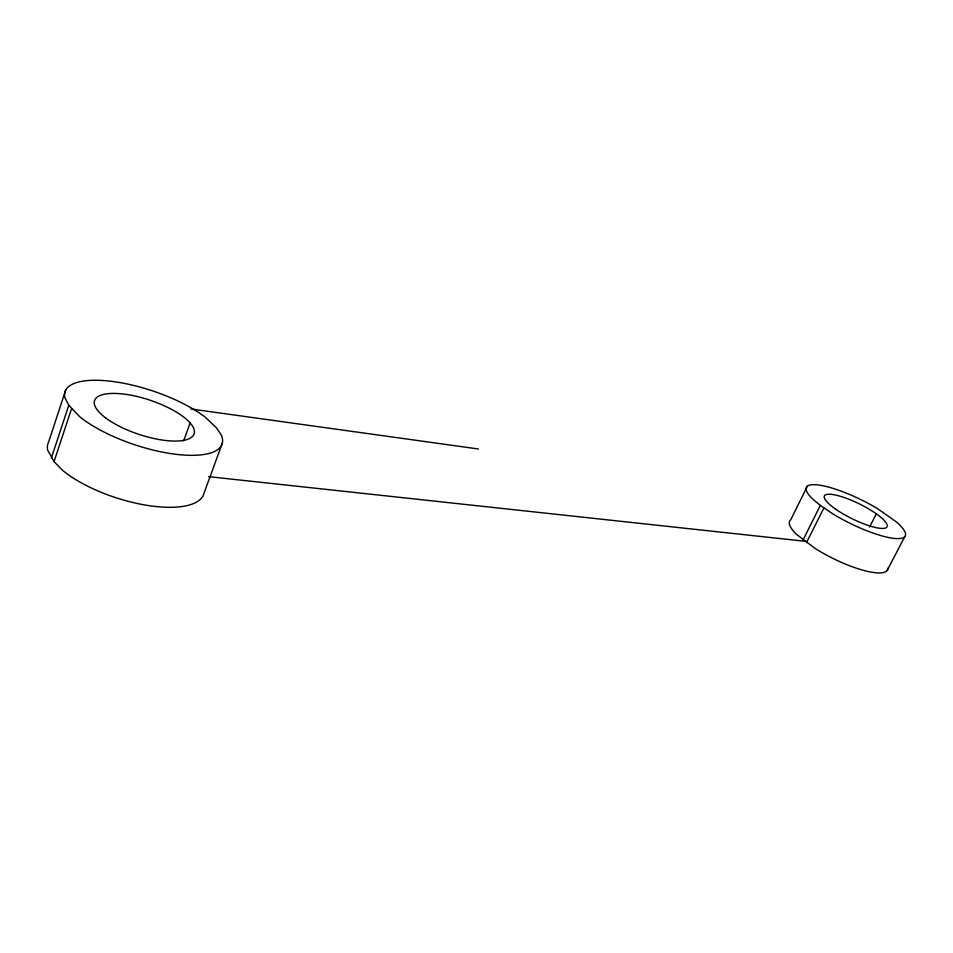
<?xml version="1.0" encoding="UTF-8"?>
<svg xmlns="http://www.w3.org/2000/svg" width="953" height="953" viewBox="0 0 953 953"><rect width="100%" height="100%" fill="white"/><g stroke="black" fill="none" stroke-linecap="round" stroke-linejoin="round"><path stroke-width="1.43" d="M65.697 390.087L48.651 441.93A81.898 30.532 17.9 0 0 47.65 450.102L54.047 461.586L62.231 470.055A81.898 30.532 17.9 0 0 146.655 505.281A81.898 30.532 17.9 0 0 204.037 493.13L222.371 443.038M51.391 457.928L68.807 405.204L64.887 397.735A82.78 28.364 18.4 0 1 113.562 381.593A82.78 28.364 18.4 0 1 204.812 416.818L216.426 427.826L221.358 435.14A82.78 28.364 18.4 0 1 174.84 454.176A82.78 28.364 18.4 0 1 79.957 416.938L68.807 405.204M54.047 461.586L71.558 408.718M183.679 440.917L190.135 422.858M807.417 486.113L790.74 519.766A54.666 14.116 26.5 0 0 796.363 534.216L815.268 548.559A54.666 14.116 26.5 0 0 887.946 568.107M803.069 539.934L820.354 505.388L813.505 499.825A55.071 13.02 26.2 0 1 818.83 485.041A55.071 13.02 26.2 0 1 877.379 508.545L896.57 522.065A55.071 13.02 26.2 0 1 893.175 538.29A55.071 13.02 26.2 0 1 832.767 513.858L820.354 505.388M806.524 542.555L823.88 507.961M869.589 527.021L876.355 513.87M887.124 570.466L904.826 536.587M208.552 476.643L805.964 541.364M190.886 408.968L478.382 448.982M835.257 508.89A34.927 8.255 26.2 0 0 886.755 527.223A34.927 8.255 26.2 0 0 845.204 497.883A34.927 8.255 26.2 0 0 835.257 508.89M105.783 418.01A52.475 17.964 18.5 0 0 191.35 437.463A52.475 17.964 18.5 0 0 136.041 396.257A52.475 17.964 18.5 0 0 105.783 418.01"/></g></svg>
